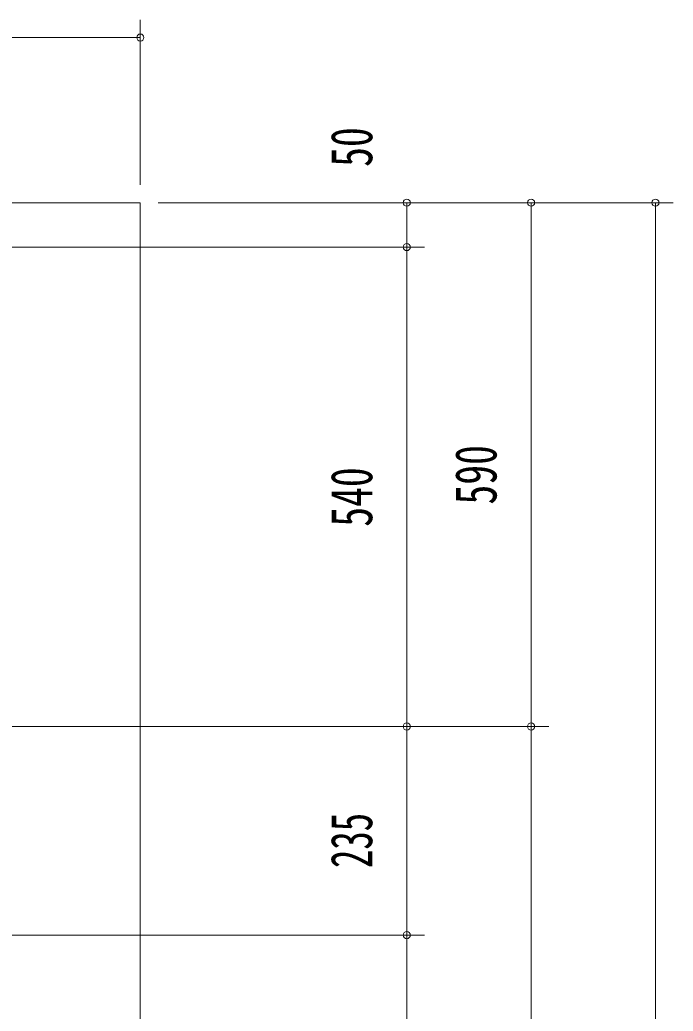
# Model space of a CAD drawing. Units: millimetres, scale not verified. Extents: x -5740 to 5740, y -4020 to 4020.
# Drawn here: x 28 to 764, y -1042 to 74 of the extents above; entities that cross this region are included whole.
import ezdxf
from ezdxf.enums import TextEntityAlignment as Align

# ---------------------------------------------------------------- set-up
doc = ezdxf.new("R2010")
doc.units = ezdxf.units.MM
doc.header["$LTSCALE"] = 10
doc.layers.add('0-2_2ラック-03BODL', color=7, linetype='Continuous', lineweight=18)
doc.layers.add('0-B_2ラック-F寸法', color=3, linetype='Continuous', lineweight=18)
doc.styles.add('ＭＳ ゴシック', font='')
doc.styles.get('ＭＳ ゴシック').set_extended_font_data('MS Gothic')

msp = doc.modelspace()

# ---------------------------------------------------------------- linework, layer by layer
at = {"layer": '0-2_2ラック-03BODL'}
msp.add_lwpolyline([(313.51, -2566.6), (163.51, -2566.6), (163.51, -131.79), (-811.49, -131.79)], dxfattribs=at)
at = {"layer": '0-B_2ラック-F寸法'}
for p, q in [((163.51, 74.16), (163.51, -111.79)), ((163.51, 54.16), (-296.49, 54.16)), ((763.51, -131.79), (183.51, -131.79)), ((463.51, -181.79), (463.51, -131.79)), ((603.51, -131.79), (603.51, -721.79)), ((743.51, -131.79), (743.51, -2501.79)), ((483.51, -181.79), (-416.49, -181.79)), ((463.51, -721.79), (463.51, -181.79)), ((623.51, -721.79), (-534.64, -721.79)), ((463.51, -721.79), (463.51, -956.79)), ((603.51, -721.79), (603.51, -2321.79)), ((483.51, -956.79), (-66.49, -956.79)), ((463.51, -956.79), (463.51, -2321.79))]:
    msp.add_line(p, q, dxfattribs=at)
for centre, start, end in [((163.51, 54.16), 0, 180), ((163.51, 54.16), 180, 0), ((463.51, -131.79), 0, 180), ((463.51, -131.79), 180, 0), ((603.51, -131.79), 0, 180), ((603.51, -131.79), 180, 0), ((743.51, -131.79), 0, 180), ((743.51, -131.79), 180, 0), ((463.51, -181.79), 0, 180), ((463.51, -181.79), 180, 0), ((463.51, -721.79), 0, 180), ((463.51, -721.79), 180, 0), ((603.51, -721.79), 0, 180), ((603.51, -721.79), 180, 0), ((463.51, -956.79), 0, 180), ((463.51, -956.79), 180, 0)]:
    msp.add_arc(centre, 4, start, end, dxfattribs=at)

# ---------------------------------------------------------------- texts
at = {"layer": '0-B_2ラック-F寸法', "color": 7, "style": 'ＭＳ ゴシック'}
for s, width, p in [('50', 0.7, (438.71, -91.46)), ('590', 0.7, (578.71, -471.81)), ('540', 0.7, (438.71, -496.81)), ('235', 0.65, (438.71, -881.29))]:
    msp.add_text(s, height=46.89, rotation=90, dxfattribs=dict(at, width=width)).set_placement(p, align=Align.BOTTOM_LEFT)

doc.saveas('drawing.dxf')
